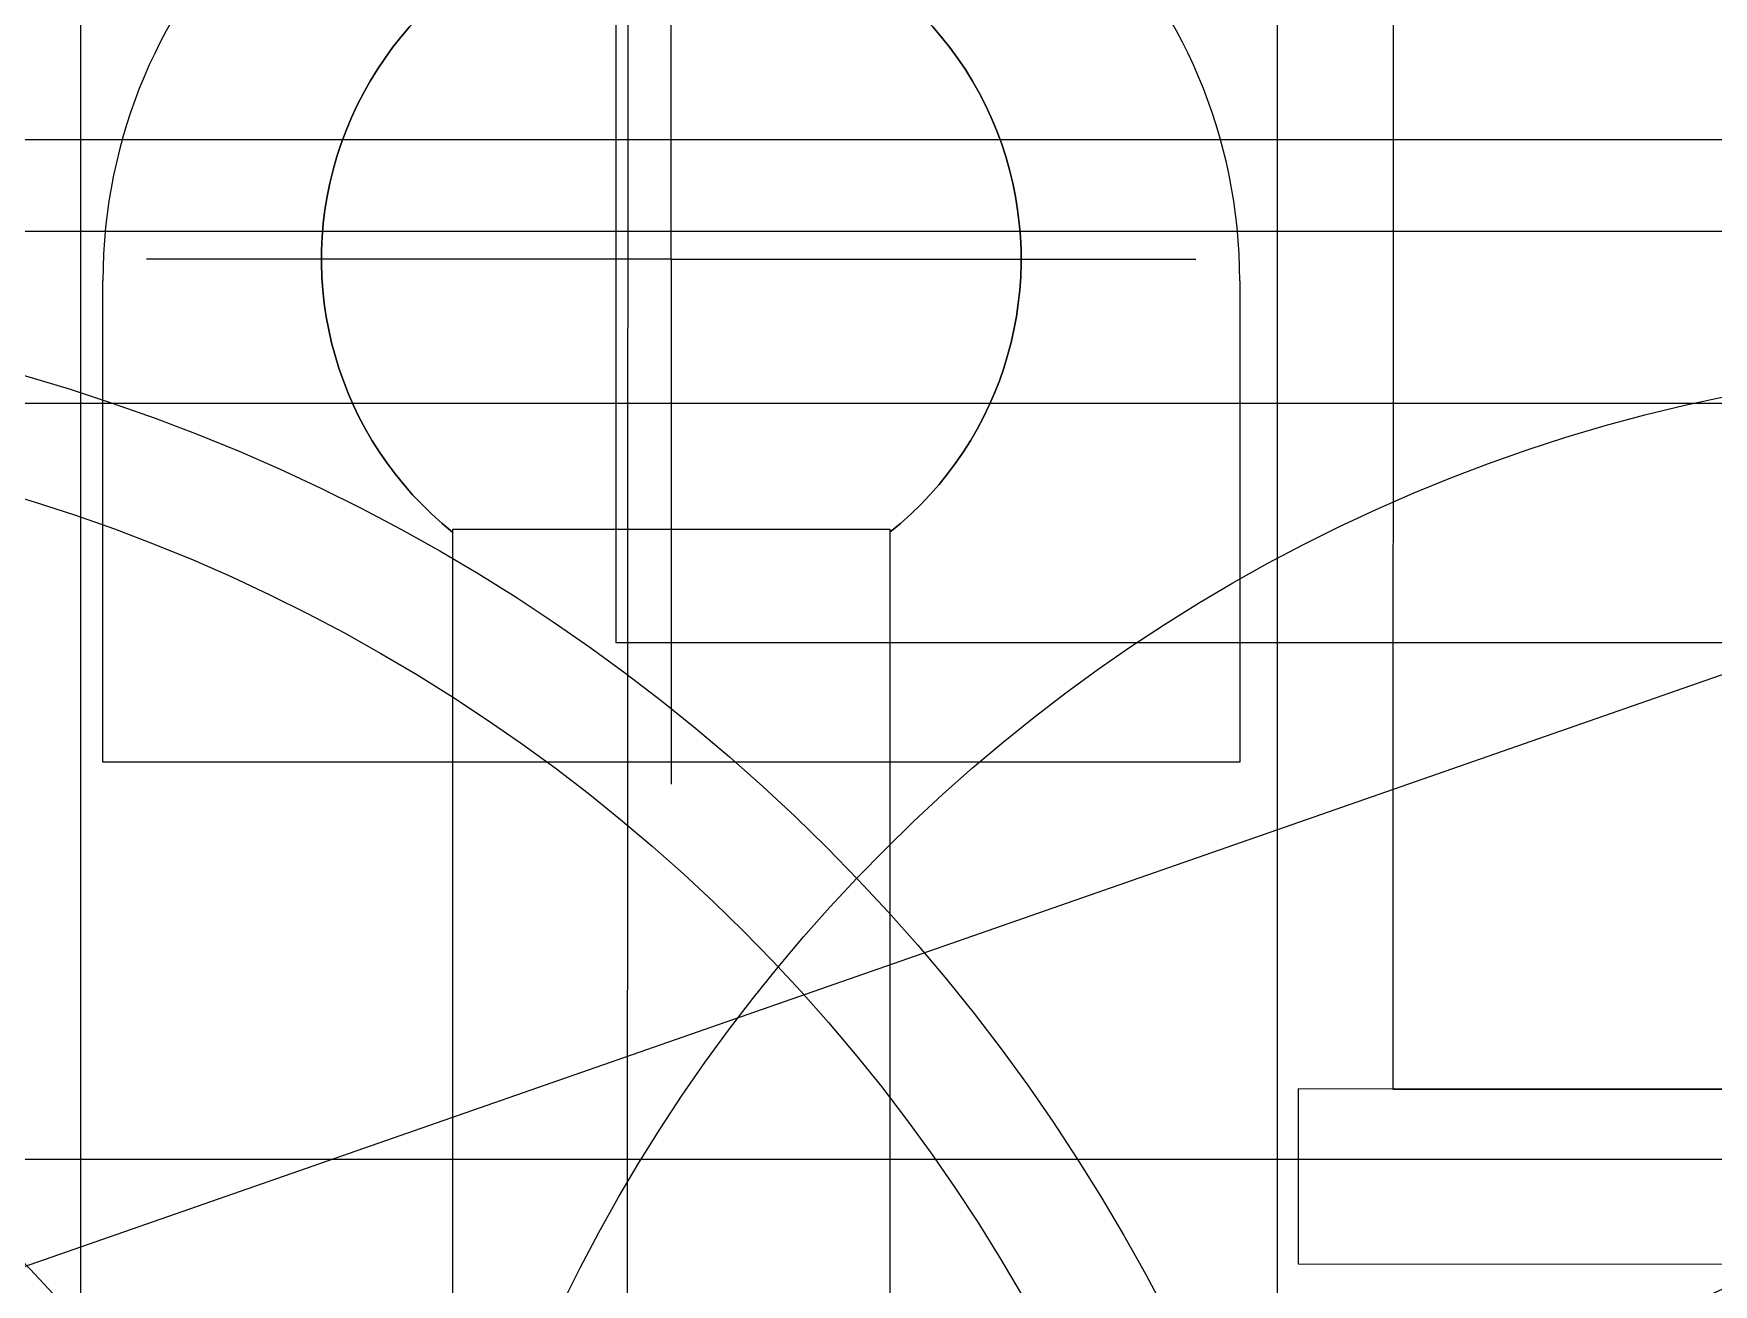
# Model space of a CAD drawing. Extents: x -381 to 213, y -63 to 250.
# Drawn here: x -90.64 to -71.43, y 38.54 to 52.83 of the extents above; entities that cross this region are included whole.
import ezdxf

# ---------------------------------------------------------------- set-up
doc = ezdxf.new("R2010")
doc.units = 0
doc.header["$MEASUREMENT"] = 0
for name, pattern in [('K5LT65535', [0]), ('K5LT_AXLED', [19.5, 15, -1.5, 1.5, -1.5]), ('K5LT_BASIC', [0])]:
    doc.linetypes.add(name, pattern=pattern)
doc.layers.add('Системный слой', color=7, linetype='Continuous')

# ---------------------------------------------------------------- blocks, each defined once
blk = doc.blocks.new('*U')
at = {"layer": 'Системный слой', "color": 5, "linetype": 'K5LT_BASIC'}
for p, q in [((-125.9, 86.86), (-125.928, 33.86)), ((-127.008, 33.861), (-127.009, 31.861)), ((-109.008, 33.851), (-127.008, 33.861)), ((-125.928, 33.86), (-110.178, 33.852)), ((-127.009, 31.861), (-109.009, 31.851)), ((20.099, -1.68), (20.099, 28.32)), ((43.495, 21.831), (-41.505, 21.831)), ((6.667, 15.766), (6.667, 21.266)), ((19.667, 21.266), (19.667, 15.766)), ((10.667, 9.428), (10.667, 18.428)), ((10.667, 18.428), (15.667, 18.428)), ((15.667, 18.428), (15.667, 9.428)), ((19.667, 15.766), (6.667, 15.766)), ((33.378, 11.223), (-46.622, 11.223))]:
    blk.add_line(p, q, dxfattribs=at)
at = {"layer": 'Системный слой', "color": 30, "linetype": 'K5LT_AXLED'}
for q in [(13.166, 27.515), (7.166, 21.515), (19.166, 21.515), (13.166, 15.515)]:
    blk.add_line((13.166, 21.515), q, dxfattribs=at)
at = {"layer": 'Системный слой', "color": 5, "linetype": 'K5LT_BASIC'}
for centre, start, end in [((12.667, 21.266), 90, 180), ((13.667, 21.266), 0, 90)]:
    blk.add_arc(centre, 6, start, end, dxfattribs=at)
blk = doc.blocks.new('*F')
at = {"layer": 'Системный слой', "color": 5, "linetype": 'K5LT65535'}
for points in [[(-51.102, 49.761), (-128.234, 22.87), (-130.112, 20.429), (-130.112, 14.065), (-53.877, 14.065), (-43.829, 42.392), (-43.829, 45.933)], [(57.084, 15.692), (54.357, 42.488), (52.06, 44.784), (7.561, 44.784), (6.412, 41.243), (6.412, -18.732)], [(-51.58, 12.152), (-51.58, 15.788), (-42.68, 41.722), (-39.714, 44.689), (1.149, 44.689), (2.728, 43.11), (2.728, -18.333), (0.766, -21.534), (-1.148, -21.534)], [(-2.296, 17.128), (-38.374, 17.128), (-38.374, 39.425), (-36.125, 41.674), (-4.114, 41.674), (-2.313, 39.736), (-2.296, 17.128)], [(51.001, 17.128), (12.537, 17.128), (12.537, 38.66), (15.36, 41.483), (49.093, 41.483), (50.983, 39.593), (51.001, 17.128)]]:
    blk.add_lwpolyline(points, dxfattribs=at)
at = {"layer": 'Системный слой', "color": 5, "linetype": 'K5LT_BASIC'}
blk.add_lwpolyline([(10.667, 18.392, -2.849), (15.667, 18.393, 2.849), (10.667, 18.392, 2.849)], format="xyb", dxfattribs=at)
for centre, radius in [((94.013, 5.981), 62.534), ((94.013, 5.981), 62.534), ((94.013, 5.981), 37.817), ((94.013, 5.981), 37.817), ((94.013, 5.981), 31.192), ((94.013, 5.981), 31.192), ((94.013, 5.982), 29.543), ((94.013, 5.982), 29.543), ((-0.009, -0.168), 21.15), ((29.045, 1.333), 19), ((-0.009, -0.168), 19.8), ((29.045, 1.333), 9.25)]:
    blk.add_circle(centre, radius, dxfattribs=at)
at = {"layer": 'Системный слой'}
blk.add_blockref('*U', (0, 0), dxfattribs=at)
blk.add_blockref('*U', (0, 0), dxfattribs=at)
blk.add_blockref('*U', (0, 0), dxfattribs=at)
blk.add_blockref('*U', (0, 0), dxfattribs=at)
blk.add_blockref('*U', (0, 0), dxfattribs=at)
blk.add_blockref('*U', (0, 0), dxfattribs=at)
blk.add_blockref('*U', (0, 0), dxfattribs=at)
blk.add_blockref('*U', (0, 0), dxfattribs=at)
blk.add_blockref('*U', (0, 0), dxfattribs=at)
blk.add_blockref('*U', (0, 0), dxfattribs=at)
blk.add_blockref('*U', (0, 0), dxfattribs=at)
blk.add_blockref('*U', (0, 0), dxfattribs=at)
blk.add_blockref('*U', (0, 0), dxfattribs=at)
blk.add_blockref('*U', (0, 0), dxfattribs=at)
blk.add_blockref('*U', (0, 0), dxfattribs=at)
blk.add_blockref('*U', (0, 0), dxfattribs=at)
blk.add_blockref('*U', (0, 0), dxfattribs=at)
blk.add_blockref('*U', (0, 0), dxfattribs=at)
blk.add_blockref('*U', (0, 0), dxfattribs=at)
blk.add_blockref('*U', (0, 0), dxfattribs=at)
blk.add_blockref('*U', (0, 0), dxfattribs=at)
blk.add_blockref('*U', (0, 0), dxfattribs=at)
blk.add_blockref('*U', (0, 0), dxfattribs=at)
blk.add_blockref('*U', (0, 0), dxfattribs=at)
blk.add_blockref('*U', (0, 0), dxfattribs=at)
blk.add_blockref('*U', (0, 0), dxfattribs=at)
blk.add_blockref('*U', (0, 0), dxfattribs=at)
blk.add_blockref('*U', (0, 0), dxfattribs=at)
blk.add_blockref('*U', (0, 0), dxfattribs=at)
blk.add_blockref('*U', (0, 0), dxfattribs=at)
blk.add_blockref('*U', (0, 0), dxfattribs=at)
blk.add_blockref('*U', (0, 0), dxfattribs=at)
blk.add_blockref('*U', (0, 0), dxfattribs=at)
blk.add_blockref('*U', (0, 0), dxfattribs=at)
blk.add_blockref('*U', (0, 0), dxfattribs=at)
blk.add_blockref('*U', (0, 0), dxfattribs=at)
blk.add_blockref('*U', (0, 0), dxfattribs=at)
blk.add_blockref('*U', (0, 0), dxfattribs=at)
blk.add_blockref('*U', (0, 0), dxfattribs=at)
blk.add_blockref('*U', (0, 0), dxfattribs=at)
blk.add_blockref('*U', (0, 0), dxfattribs=at)
blk.add_blockref('*U', (0, 0), dxfattribs=at)
blk.add_blockref('*U', (0, 0), dxfattribs=at)
blk.add_blockref('*U', (0, 0), dxfattribs=at)
blk.add_blockref('*U', (0, 0), dxfattribs=at)
blk.add_blockref('*U', (0, 0), dxfattribs=at)
blk.add_blockref('*U', (0, 0), dxfattribs=at)
blk.add_blockref('*U', (0, 0), dxfattribs=at)
blk.add_blockref('*U', (0, 0), dxfattribs=at)
blk.add_blockref('*U', (0, 0), dxfattribs=at)
blk.add_blockref('*U', (0, 0), dxfattribs=at)
blk.add_blockref('*U', (0, 0), dxfattribs=at)
blk.add_blockref('*U', (0, 0), dxfattribs=at)
blk.add_blockref('*U', (0, 0), dxfattribs=at)
blk.add_blockref('*U', (0, 0), dxfattribs=at)
blk.add_blockref('*U', (0, 0), dxfattribs=at)
blk.add_blockref('*U', (0, 0), dxfattribs=at)
blk.add_blockref('*U', (0, 0), dxfattribs=at)
blk.add_blockref('*U', (0, 0), dxfattribs=at)
blk.add_blockref('*U', (0, 0), dxfattribs=at)
blk.add_blockref('*U', (0, 0), dxfattribs=at)
blk.add_blockref('*U', (0, 0), dxfattribs=at)
blk.add_blockref('*U', (0, 0), dxfattribs=at)
blk.add_blockref('*U', (0, 0), dxfattribs=at)
blk.add_blockref('*U', (0, 0), dxfattribs=at)
blk.add_blockref('*U', (0, 0), dxfattribs=at)
blk.add_blockref('*U', (0, 0), dxfattribs=at)
blk.add_blockref('*U', (0, 0), dxfattribs=at)
blk.add_blockref('*U', (0, 0), dxfattribs=at)
blk.add_blockref('*U', (0, 0), dxfattribs=at)
blk.add_blockref('*U', (0, 0), dxfattribs=at)
blk.add_blockref('*U', (0, 0), dxfattribs=at)
blk.add_blockref('*U', (0, 0), dxfattribs=at)
blk.add_blockref('*U', (0, 0), dxfattribs=at)
blk.add_blockref('*U', (0, 0), dxfattribs=at)
blk.add_blockref('*U', (0, 0), dxfattribs=at)
blk.add_blockref('*U', (0, 0), dxfattribs=at)
blk.add_blockref('*U', (0, 0), dxfattribs=at)
blk.add_blockref('*U', (0, 0), dxfattribs=at)
blk.add_blockref('*U', (0, 0), dxfattribs=at)
blk.add_blockref('*U', (0, 0), dxfattribs=at)
blk.add_blockref('*U', (0, 0), dxfattribs=at)
blk.add_blockref('*U', (0, 0), dxfattribs=at)
blk.add_blockref('*U', (0, 0), dxfattribs=at)
blk.add_blockref('*U', (0, 0), dxfattribs=at)
blk.add_blockref('*U', (0, 0), dxfattribs=at)
blk.add_blockref('*U', (0, 0), dxfattribs=at)
blk.add_blockref('*U', (0, 0), dxfattribs=at)
blk.add_blockref('*U', (0, 0), dxfattribs=at)
blk.add_blockref('*U', (0, 0), dxfattribs=at)
blk.add_blockref('*U', (0, 0), dxfattribs=at)
blk.add_blockref('*U', (0, 0), dxfattribs=at)
blk.add_blockref('*U', (0, 0), dxfattribs=at)
blk.add_blockref('*U', (0, 0), dxfattribs=at)
blk.add_blockref('*U', (0, 0), dxfattribs=at)
blk.add_blockref('*U', (0, 0), dxfattribs=at)
blk.add_blockref('*U', (0, 0), dxfattribs=at)
blk.add_blockref('*U', (0, 0), dxfattribs=at)
blk.add_blockref('*U', (0, 0), dxfattribs=at)
blk.add_blockref('*U', (0, 0), dxfattribs=at)
blk.add_blockref('*U', (0, 0), dxfattribs=at)
blk.add_blockref('*U', (0, 0), dxfattribs=at)
blk.add_blockref('*U', (0, 0), dxfattribs=at)
blk.add_blockref('*U', (0, 0), dxfattribs=at)
blk.add_blockref('*U', (0, 0), dxfattribs=at)
blk.add_blockref('*U', (0, 0), dxfattribs=at)
blk.add_blockref('*U', (0, 0), dxfattribs=at)
blk.add_blockref('*U', (0, 0), dxfattribs=at)
blk.add_blockref('*U', (0, 0), dxfattribs=at)
blk.add_blockref('*U', (0, 0), dxfattribs=at)
blk.add_blockref('*U', (0, 0), dxfattribs=at)
blk.add_blockref('*U', (0, 0), dxfattribs=at)
blk.add_blockref('*U', (0, 0), dxfattribs=at)
blk.add_blockref('*U', (0, 0), dxfattribs=at)
blk.add_blockref('*U', (0, 0), dxfattribs=at)
blk.add_blockref('*U', (0, 0), dxfattribs=at)
blk.add_blockref('*U', (0, 0), dxfattribs=at)
blk.add_blockref('*U', (0, 0), dxfattribs=at)
blk.add_blockref('*U', (0, 0), dxfattribs=at)
blk.add_blockref('*U', (0, 0), dxfattribs=at)
blk.add_blockref('*U', (0, 0), dxfattribs=at)
blk.add_blockref('*U', (0, 0), dxfattribs=at)
blk.add_blockref('*U', (0, 0), dxfattribs=at)
blk.add_blockref('*U', (0, 0), dxfattribs=at)
blk.add_blockref('*U', (0, 0), dxfattribs=at)
blk.add_blockref('*U', (0, 0), dxfattribs=at)
blk.add_blockref('*U', (0, 0), dxfattribs=at)
blk.add_blockref('*U', (0, 0), dxfattribs=at)
blk.add_blockref('*U', (0, 0), dxfattribs=at)
blk.add_blockref('*U', (0, 0), dxfattribs=at)
blk.add_blockref('*U', (0, 0), dxfattribs=at)
blk.add_blockref('*U', (0, 0), dxfattribs=at)
blk.add_blockref('*U', (0, 0), dxfattribs=at)
blk.add_blockref('*U', (0, 0), dxfattribs=at)
blk.add_blockref('*U', (0, 0), dxfattribs=at)
blk.add_blockref('*U', (0, 0), dxfattribs=at)
blk.add_blockref('*U', (0, 0), dxfattribs=at)
blk.add_blockref('*U', (0, 0), dxfattribs=at)
blk.add_blockref('*U', (0, 0), dxfattribs=at)
blk.add_blockref('*U', (0, 0), dxfattribs=at)
blk.add_blockref('*U', (0, 0), dxfattribs=at)
blk.add_blockref('*U', (0, 0), dxfattribs=at)
blk.add_blockref('*U', (0, 0), dxfattribs=at)
blk.add_blockref('*U', (0, 0), dxfattribs=at)
blk.add_blockref('*U', (0, 0), dxfattribs=at)
blk.add_blockref('*U', (0, 0), dxfattribs=at)
blk.add_blockref('*U', (0, 0), dxfattribs=at)
blk.add_blockref('*U', (0, 0), dxfattribs=at)
blk.add_blockref('*U', (0, 0), dxfattribs=at)
blk.add_blockref('*U', (0, 0), dxfattribs=at)
blk.add_blockref('*U', (0, 0), dxfattribs=at)
blk.add_blockref('*U', (0, 0), dxfattribs=at)
blk.add_blockref('*U', (0, 0), dxfattribs=at)
blk.add_blockref('*U', (0, 0), dxfattribs=at)
blk.add_blockref('*U', (0, 0), dxfattribs=at)
blk.add_blockref('*U', (0, 0), dxfattribs=at)
blk.add_blockref('*U', (0, 0), dxfattribs=at)
blk.add_blockref('*U', (0, 0), dxfattribs=at)
blk.add_blockref('*U', (0, 0), dxfattribs=at)
blk.add_blockref('*U', (0, 0), dxfattribs=at)
blk.add_blockref('*U', (0, 0), dxfattribs=at)
blk.add_blockref('*U', (0, 0), dxfattribs=at)
blk.add_blockref('*U', (0, 0), dxfattribs=at)
blk.add_blockref('*U', (0, 0), dxfattribs=at)
blk.add_blockref('*U', (0, 0), dxfattribs=at)
blk.add_blockref('*U', (0, 0), dxfattribs=at)
blk.add_blockref('*U', (0, 0), dxfattribs=at)
blk.add_blockref('*U', (0, 0), dxfattribs=at)
blk.add_blockref('*U', (0, 0), dxfattribs=at)
blk.add_blockref('*U', (0, 0), dxfattribs=at)
blk.add_blockref('*U', (0, 0), dxfattribs=at)
blk.add_blockref('*U', (0, 0), dxfattribs=at)
blk.add_blockref('*U', (0, 0), dxfattribs=at)
blk.add_blockref('*U', (0, 0), dxfattribs=at)
blk.add_blockref('*U', (0, 0), dxfattribs=at)
blk.add_blockref('*U', (0, 0), dxfattribs=at)
blk.add_blockref('*U', (0, 0), dxfattribs=at)
blk.add_blockref('*U', (0, 0), dxfattribs=at)
blk.add_blockref('*U', (0, 0), dxfattribs=at)
blk.add_blockref('*U', (0, 0), dxfattribs=at)
blk.add_blockref('*U', (0, 0), dxfattribs=at)
blk.add_blockref('*U', (0, 0), dxfattribs=at)
blk.add_blockref('*U', (0, 0), dxfattribs=at)
blk.add_blockref('*U', (0, 0), dxfattribs=at)
blk.add_blockref('*U', (0, 0), dxfattribs=at)
blk.add_blockref('*U', (0, 0), dxfattribs=at)
blk.add_blockref('*U', (0, 0), dxfattribs=at)
blk.add_blockref('*U', (0, 0), dxfattribs=at)
blk.add_blockref('*U', (0, 0), dxfattribs=at)
blk.add_blockref('*U', (0, 0), dxfattribs=at)
blk.add_blockref('*U', (0, 0), dxfattribs=at)
blk.add_blockref('*U', (0, 0), dxfattribs=at)
blk.add_blockref('*U', (0, 0), dxfattribs=at)
blk.add_blockref('*U', (0, 0), dxfattribs=at)
blk.add_blockref('*U', (0, 0), dxfattribs=at)
blk.add_blockref('*U', (0, 0), dxfattribs=at)
blk.add_blockref('*U', (0, 0), dxfattribs=at)
blk.add_blockref('*U', (0, 0), dxfattribs=at)
blk.add_blockref('*U', (0, 0), dxfattribs=at)
blk.add_blockref('*U', (0, 0), dxfattribs=at)
blk.add_blockref('*U', (0, 0), dxfattribs=at)
blk.add_blockref('*U', (0, 0), dxfattribs=at)
blk.add_blockref('*U', (0, 0), dxfattribs=at)
blk.add_blockref('*U', (0, 0), dxfattribs=at)
blk.add_blockref('*U', (0, 0), dxfattribs=at)
blk.add_blockref('*U', (0, 0), dxfattribs=at)
blk.add_blockref('*U', (0, 0), dxfattribs=at)

msp = doc.modelspace()

# ---------------------------------------------------------------- block references
at = {"layer": 'Системный слой'}
for p in [(-96.515, 28.741), (-63.927, 6.935), (50.828, 6.909), (-212.068, 6.637), (10.927, 6.609), (42.075, 2.903)]:
    msp.add_blockref('*F', p, dxfattribs=at)

doc.saveas('drawing.dxf')
